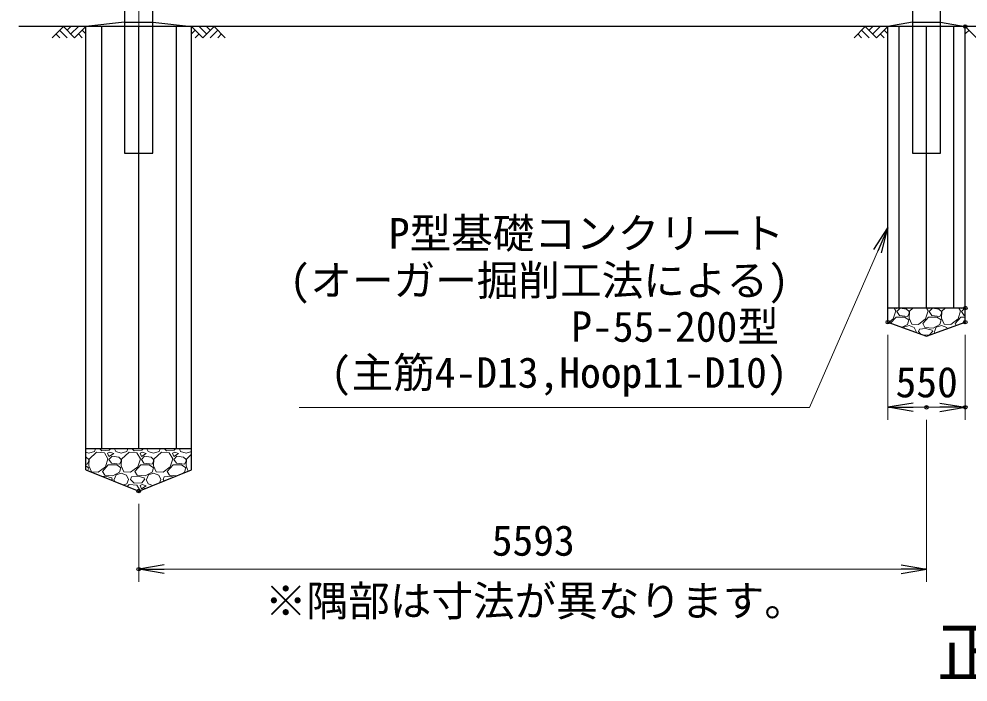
# Model space of a CAD drawing. Units: millimetres, scale not verified. Extents: x -18900 to 18900, y -13365 to 13365.
# Drawn here: x -14651 to -7913, y -7624 to -2914 of the extents above; entities that cross this region are included whole.
import ezdxf
from ezdxf.enums import TextEntityAlignment as Align

# ---------------------------------------------------------------- set-up
doc = ezdxf.new("R2010")
doc.units = ezdxf.units.MM
doc.header["$LTSCALE"] = 50
doc.header["$PDMODE"] = 32
doc.header["$PDSIZE"] = 25
doc.linetypes.add('USER1', pattern=[50.8, 31.75, -6.35, 6.35, -6.35])
for name, color, linetype, lineweight in [('0-0_D-TTL-TXT', 7, 'Continuous', 13), ('0-1_D-STR1', 1, 'Continuous', 25), ('0-2_D-BMK', 2, 'USER1', 13), ('0-4_D-STR-DIM', 7, 'Continuous', 13), ('0-7_D-STR-TXT', 7, 'Continuous', 13), ('0-8_D-DCR-HCH', 7, 'Continuous', 13), ('0-9_D-BGD', 7, 'Continuous', 25), ('0-A_D-STR4', 7, 'Continuous', 25)]:
    doc.layers.add(name, color=color, linetype=linetype, lineweight=lineweight)
doc.layers.add('0-5_0', color=7, linetype='Continuous')
doc.layers.add('0-6_Defpoints', color=8, linetype='Continuous')
doc.styles.add('ＭＳ ゴシック', font='')
doc.styles.get('ＭＳ ゴシック').set_extended_font_data('MS Gothic')

# ---------------------------------------------------------------- blocks, each defined once
blk = doc.blocks.new('_Open')
at = {"layer": '0-5_0'}
blk.add_line((-50, 8.33), (0, 0), dxfattribs=at)
blk.add_lwpolyline([(-50, -8.33), (0, 0), (-50, 0)], dxfattribs=at)

msp = doc.modelspace()

# ---------------------------------------------------------------- linework, layer by layer
at = {"layer": '0-1_D-STR1'}
for p, q in [((-13700.75, -3867.48), (-13700.75, 6388.77)), ((-8107.75, -3867.48), (-8107.75, -2754.67)), ((-8307.75, -2808.26), (-8307.75, -3867.48)), ((-13900.75, -3867.48), (-13700.75, -3867.48)), ((-8307.75, -3867.48), (-8107.75, -3867.48))]:
    msp.add_line(p, q, dxfattribs=at)
msp.add_lwpolyline([(-13700.75, 7132.52), (-13900.75, 7132.52), (-13900.75, -3867.48)], dxfattribs=at)
at = {"layer": '0-2_D-BMK'}
msp.add_line((-13800.75, -3918.48), (-13800.75, 7183.52), dxfattribs=at)
at = {"layer": '0-4_D-STR-DIM'}
for p, q in [((-8482.75, -5157.48), (-8482.75, -5762.35)), ((-7932.75, -5157.48), (-7932.75, -5762.35)), ((-8302.75, -5672.35), (-8112.75, -5672.35)), ((-8207.75, -5762.35), (-8207.75, -6912.35)), ((-13800.75, -6357.48), (-13800.75, -6912.35)), ((-8387.75, -6822.35), (-13620.75, -6822.35))]:
    msp.add_line(p, q, dxfattribs=at)
at = {"layer": '0-6_Defpoints'}
for p in [(-7932.75, -2967.48), (-7932.75, -4967.48), (-8482.75, -5067.48), (-7932.75, -5067.48), (-8207.75, -5672.35), (-7932.75, -5672.35), (-13800.75, -6267.48), (-13800.75, -6822.35)]:
    msp.add_point(p, dxfattribs=at)
at = {"layer": '0-7_D-STR-TXT'}
msp.add_lwpolyline([(-12662.32, -5673.19), (-9037.61, -5673.19), (-8483.55, -4399.86)], dxfattribs=at)
at = {"layer": '0-8_D-DCR-HCH'}
for p, q in [((-14335.38, -2967.48), (-14415.2, -3047.3)), ((-14388.6, -3020.69), (-14361.87, -3047.3)), ((-14361.99, -2994.08), (-14308.53, -3047.3)), ((-14335.38, -2967.48), (-14255.57, -3047.3)), ((-14308.78, -2994.08), (-14282.17, -2967.48)), ((-14282.17, -3020.69), (-14228.96, -2967.48)), ((-14255.57, -3047.3), (-14175.75, -2967.48)), ((-14228.96, -3020.69), (-14202.23, -3047.3)), ((-14202.35, -2994.08), (-14175.75, -3020.57)), ((-13345.93, -3047.3), (-13425.75, -2967.48)), ((-13399.14, -2994.08), (-13425.75, -3020.57)), ((-13372.54, -3020.69), (-13399.26, -3047.3)), ((-13319.32, -3020.69), (-13372.54, -2967.48)), ((-13266.11, -2967.48), (-13345.93, -3047.3)), ((-13292.58, -2994.22), (-13319.32, -2967.48)), ((-13239.51, -2994.08), (-13292.96, -3047.3)), ((-13266.11, -2967.48), (-13186.29, -3047.3)), ((-13212.9, -3020.69), (-13239.63, -3047.3)), ((-8642.38, -2967.48), (-8722.2, -3047.3)), ((-8695.6, -3020.69), (-8668.87, -3047.3)), ((-8668.99, -2994.08), (-8615.53, -3047.3)), ((-8642.38, -2967.48), (-8562.57, -3047.3)), ((-8615.78, -2994.08), (-8589.17, -2967.48)), ((-8589.17, -3020.69), (-8535.96, -2967.48)), ((-8562.57, -3047.3), (-8482.75, -2967.48)), ((-8535.96, -3020.69), (-8509.23, -3047.3)), ((-8509.35, -2994.08), (-8482.75, -3020.57)), ((-7852.93, -3047.3), (-7932.75, -2967.48)), ((-7906.14, -2994.08), (-7932.75, -3020.57)), ((-8425.93, -4987.8), (-8438.35, -4967.48)), ((-8420.72, -4967.48), (-8419.03, -4971.7)), ((-8419.03, -4971.7), (-8411.99, -4967.48)), ((-8396.03, -4969.4), (-8419.03, -4992.4)), ((-8350.03, -4976.3), (-8396.03, -4969.4)), ((-8331.63, -4992.4), (-8350.03, -4976.3)), ((-8304.55, -4967.48), (-8329.33, -4990.1)), ((-8195.93, -4987.8), (-8208.35, -4967.48)), ((-8190.72, -4967.48), (-8189.03, -4971.7)), ((-8189.03, -4971.7), (-8181.99, -4967.48)), ((-8166.03, -4969.4), (-8189.03, -4992.4)), ((-8120.03, -4976.3), (-8166.03, -4969.4)), ((-8101.63, -4992.4), (-8120.03, -4976.3)), ((-8074.55, -4967.48), (-8099.33, -4990.1)), ((-7965.93, -4987.8), (-7978.35, -4967.48)), ((-7960.72, -4967.48), (-7959.03, -4971.7)), ((-7959.03, -4971.7), (-7951.99, -4967.48)), ((-7936.03, -4969.4), (-7959.03, -4992.4)), ((-7932.75, -4969.89), (-7936.03, -4969.4)), ((-8476.14, -5069.88), (-8444.33, -5045.3)), ((-8462.6, -5074.8), (-8423.63, -5031.5)), ((-8444.33, -5045.3), (-8425.93, -4987.8)), ((-8423.63, -5031.5), (-8363.83, -5031.5)), ((-8419.03, -4992.4), (-8400.63, -5020)), ((-8400.63, -5020), (-8343.13, -5026.9)), ((-8363.83, -5031.5), (-8333.93, -5052.2)), ((-8343.13, -5026.9), (-8331.63, -5006.2)), ((-8333.93, -5052.2), (-8343.13, -5084.4)), ((-8329.33, -4990.1), (-8331.63, -5038.4)), ((-8331.63, -5006.2), (-8331.63, -4992.4)), ((-8331.63, -5038.4), (-8313.23, -5082.1)), ((-8264.93, -5084.4), (-8214.33, -5045.3)), ((-8235.03, -5077.5), (-8193.63, -5031.5)), ((-8214.33, -5045.3), (-8195.93, -4987.8)), ((-8193.63, -5031.5), (-8133.83, -5031.5)), ((-8189.03, -4992.4), (-8170.63, -5020)), ((-8170.63, -5020), (-8113.13, -5026.9)), ((-8133.83, -5031.5), (-8103.93, -5052.2)), ((-8113.13, -5026.9), (-8101.63, -5006.2)), ((-8103.93, -5052.2), (-8113.13, -5084.4)), ((-8099.33, -4990.1), (-8101.63, -5038.4)), ((-8101.63, -5006.2), (-8101.63, -4992.4)), ((-8101.63, -5038.4), (-8083.23, -5082.1)), ((-8034.93, -5084.4), (-7984.33, -5045.3)), ((-8005.03, -5077.5), (-7963.63, -5031.5)), ((-7984.33, -5045.3), (-7965.93, -4987.8)), ((-7963.63, -5031.5), (-7932.75, -5031.5)), ((-7959.03, -4992.4), (-7940.63, -5020)), ((-7940.63, -5020), (-7932.75, -5020.95)), ((-8343.13, -5084.4), (-8381.27, -5104.38)), ((-8370.74, -5108.21), (-8368.43, -5102.8)), ((-8368.43, -5102.8), (-8331.63, -5091.3)), ((-8331.63, -5091.3), (-8294.83, -5105.1)), ((-8313.23, -5082.1), (-8264.93, -5084.4)), ((-8294.83, -5105.1), (-8281.03, -5135)), ((-8264.93, -5135), (-8258.03, -5116.6)), ((-8214.33, -5112), (-8258.03, -5116.6)), ((-8218.93, -5105.1), (-8235.03, -5077.5)), ((-8161.43, -5109.7), (-8218.93, -5105.1)), ((-8168.33, -5123.5), (-8214.33, -5112)), ((-8113.13, -5084.4), (-8161.43, -5109.7)), ((-8152.23, -5135), (-8138.43, -5102.8)), ((-8138.43, -5102.8), (-8101.63, -5091.3)), ((-8101.63, -5091.3), (-8064.83, -5105.1)), ((-8083.23, -5082.1), (-8034.93, -5084.4)), ((-8064.83, -5105.1), (-8060.71, -5114.01)), ((-7997.2, -5090.92), (-8005.03, -5077.5)), ((-8282.87, -5140.16), (-8281.03, -5135)), ((-8248.86, -5152.53), (-8264.93, -5135)), ((-8186.73, -5158), (-8224.73, -5161.3)), ((-8166.03, -5135), (-8186.73, -5158)), ((-8166.03, -5135), (-8168.33, -5123.5)), ((-8154.53, -5135), (-8149.66, -5146.36)), ((-14175.75, -5992.49), (-14154.63, -5998.7)), ((-14154.63, -5998.7), (-14115.53, -5987.2)), ((-14099.43, -5991.8), (-14152.33, -6040.1)), ((-14115.53, -5987.2), (-14108.48, -5967.48)), ((-14044.23, -5996.4), (-14099.43, -5991.8)), ((-14005.13, -5991.8), (-14021.23, -5998.7)), ((-14000.26, -5967.48), (-14009.73, -5978)), ((-13977.53, -6001), (-14005.13, -5991.8)), ((-13972.18, -5967.48), (-13963.73, -5987.2)), ((-13963.73, -5987.2), (-13924.63, -5998.7)), ((-13924.63, -5998.7), (-13885.53, -5987.2)), ((-13869.43, -5991.8), (-13922.33, -6040.1)), ((-13885.53, -5987.2), (-13878.48, -5967.48)), ((-13814.23, -5996.4), (-13869.43, -5991.8)), ((-13832.63, -5982.6), (-13846.49, -5967.48)), ((-13779.73, -5978), (-13832.63, -5982.6)), ((-13775.13, -5991.8), (-13791.23, -5998.7)), ((-13770.26, -5967.48), (-13779.73, -5978)), ((-13747.53, -6001), (-13775.13, -5991.8)), ((-13742.18, -5967.48), (-13733.73, -5987.2)), ((-13733.73, -5987.2), (-13694.63, -5998.7)), ((-13694.63, -5998.7), (-13655.53, -5987.2)), ((-13639.43, -5991.8), (-13692.33, -6040.1)), ((-13655.53, -5987.2), (-13648.48, -5967.48)), ((-13584.23, -5996.4), (-13639.43, -5991.8)), ((-13602.63, -5982.6), (-13616.49, -5967.48)), ((-13549.73, -5978), (-13602.63, -5982.6)), ((-13545.13, -5991.8), (-13561.23, -5998.7)), ((-13540.26, -5967.48), (-13549.73, -5978)), ((-13517.53, -6001), (-13545.13, -5991.8)), ((-13512.18, -5967.48), (-13503.73, -5987.2)), ((-13503.73, -5987.2), (-13464.63, -5998.7)), ((-13464.63, -5998.7), (-13425.75, -5987.27)), ((-14173.03, -6026.3), (-14175.75, -6025.89)), ((-14154.63, -6042.4), (-14173.03, -6026.3)), ((-14166.13, -6076.9), (-14154.63, -6056.2)), ((-14152.33, -6040.1), (-14154.63, -6088.4)), ((-14154.63, -6056.2), (-14154.63, -6042.4)), ((-14018.93, -6037.8), (-14044.23, -5996.4)), ((-14037.33, -6095.3), (-14018.93, -6037.8)), ((-14021.23, -5998.7), (-14012.03, -6021.7)), ((-14012.03, -6021.7), (-13977.53, -6001)), ((-13989.03, -6019.4), (-14012.03, -6042.4)), ((-14012.03, -6042.4), (-13993.63, -6070)), ((-13943.03, -6026.3), (-13989.03, -6019.4)), ((-13924.63, -6042.4), (-13943.03, -6026.3)), ((-13936.13, -6076.9), (-13924.63, -6056.2)), ((-13922.33, -6040.1), (-13924.63, -6088.4)), ((-13924.63, -6056.2), (-13924.63, -6042.4)), ((-13788.93, -6037.8), (-13814.23, -5996.4)), ((-13807.33, -6095.3), (-13788.93, -6037.8)), ((-13791.23, -5998.7), (-13782.03, -6021.7)), ((-13782.03, -6021.7), (-13747.53, -6001)), ((-13759.03, -6019.4), (-13782.03, -6042.4)), ((-13782.03, -6042.4), (-13763.63, -6070)), ((-13713.03, -6026.3), (-13759.03, -6019.4)), ((-13694.63, -6042.4), (-13713.03, -6026.3)), ((-13706.13, -6076.9), (-13694.63, -6056.2)), ((-13692.33, -6040.1), (-13694.63, -6088.4)), ((-13694.63, -6056.2), (-13694.63, -6042.4)), ((-13558.93, -6037.8), (-13584.23, -5996.4)), ((-13577.33, -6095.3), (-13558.93, -6037.8)), ((-13561.23, -5998.7), (-13552.03, -6021.7)), ((-13552.03, -6021.7), (-13517.53, -6001)), ((-13529.03, -6019.4), (-13552.03, -6042.4)), ((-13552.03, -6042.4), (-13533.63, -6070)), ((-13483.03, -6026.3), (-13529.03, -6019.4)), ((-13464.63, -6042.4), (-13483.03, -6026.3)), ((-13476.13, -6076.9), (-13464.63, -6056.2)), ((-13462.33, -6040.1), (-13464.63, -6088.4)), ((-13464.63, -6056.2), (-13464.63, -6042.4)), ((-13425.75, -6006.7), (-13462.33, -6040.1)), ((-14175.75, -6075.75), (-14166.13, -6076.9)), ((-14175.75, -6089.17), (-14156.93, -6102.2)), ((-14156.93, -6102.2), (-14162.78, -6122.67)), ((-14154.63, -6088.4), (-14136.23, -6132.1)), ((-14058.03, -6127.5), (-14016.63, -6081.5)), ((-14041.93, -6155.1), (-14058.03, -6127.5)), ((-14016.63, -6081.5), (-13956.83, -6081.5)), ((-13993.63, -6070), (-13936.13, -6076.9)), ((-13956.83, -6081.5), (-13926.93, -6102.2)), ((-13926.93, -6102.2), (-13936.13, -6134.4)), ((-13924.63, -6088.4), (-13906.23, -6132.1)), ((-13857.93, -6134.4), (-13807.33, -6095.3)), ((-13828.03, -6127.5), (-13786.63, -6081.5)), ((-13811.93, -6155.1), (-13828.03, -6127.5)), ((-13786.63, -6081.5), (-13726.83, -6081.5)), ((-13763.63, -6070), (-13706.13, -6076.9)), ((-13726.83, -6081.5), (-13696.93, -6102.2)), ((-13696.93, -6102.2), (-13706.13, -6134.4)), ((-13694.63, -6088.4), (-13676.23, -6132.1)), ((-13627.93, -6134.4), (-13577.33, -6095.3)), ((-13598.03, -6127.5), (-13556.63, -6081.5)), ((-13581.93, -6155.1), (-13598.03, -6127.5)), ((-13533.63, -6070), (-13476.13, -6076.9)), ((-13466.93, -6102.2), (-13476.13, -6134.4)), ((-13464.63, -6088.4), (-13448.55, -6126.6)), ((-14037.33, -6162), (-14058.79, -6164.26)), ((-13984.43, -6159.7), (-14041.93, -6155.1)), ((-13991.33, -6173.5), (-14037.33, -6162)), ((-13989.03, -6185), (-13993.77, -6190.27)), ((-13989.03, -6185), (-13991.33, -6173.5)), ((-13936.13, -6134.4), (-13984.43, -6159.7)), ((-13977.53, -6185), (-13971.44, -6199.2)), ((-13975.23, -6185), (-13961.43, -6152.8)), ((-13961.43, -6152.8), (-13924.63, -6141.3)), ((-13924.63, -6141.3), (-13887.83, -6155.1)), ((-13906.23, -6132.1), (-13857.93, -6134.4)), ((-13887.83, -6155.1), (-13874.03, -6185)), ((-13885.53, -6217.2), (-13874.03, -6185)), ((-13857.93, -6185), (-13851.03, -6166.6)), ((-13832.63, -6212.6), (-13857.93, -6185)), ((-13807.33, -6162), (-13851.03, -6166.6)), ((-13754.43, -6159.7), (-13811.93, -6155.1)), ((-13761.33, -6173.5), (-13807.33, -6162)), ((-13759.03, -6185), (-13779.73, -6208)), ((-13759.03, -6185), (-13761.33, -6173.5)), ((-13706.13, -6134.4), (-13754.43, -6159.7)), ((-13747.53, -6185), (-13733.73, -6217.2)), ((-13745.23, -6185), (-13731.43, -6152.8)), ((-13731.43, -6152.8), (-13694.63, -6141.3)), ((-13694.63, -6141.3), (-13657.83, -6155.1)), ((-13676.23, -6132.1), (-13627.93, -6134.4)), ((-13657.83, -6155.1), (-13644.03, -6185)), ((-13652.27, -6208.09), (-13644.03, -6185)), ((-13627.93, -6185), (-13621.03, -6166.6)), ((-13618.97, -6194.77), (-13627.93, -6185)), ((-13577.33, -6162), (-13621.03, -6166.6)), ((-13530.16, -6159.24), (-13581.93, -6155.1)), ((-13552.54, -6168.2), (-13577.33, -6162)), ((-13476.13, -6134.4), (-13502.21, -6148.06)), ((-13909.11, -6224.14), (-13885.53, -6217.2)), ((-13869.43, -6221.8), (-13883.29, -6234.46)), ((-13814.23, -6226.4), (-13869.43, -6221.8)), ((-13779.73, -6208), (-13832.63, -6212.6)), ((-13791.41, -6263.74), (-13814.23, -6226.4)), ((-13775.13, -6221.8), (-13791.23, -6228.7)), ((-13791.23, -6228.7), (-13782.03, -6251.7)), ((-13782.03, -6251.7), (-13747.53, -6231)), ((-13747.53, -6231), (-13775.13, -6221.8)), ((-13759.03, -6249.4), (-13761.34, -6251.72)), ((-13756.5, -6249.78), (-13759.03, -6249.4)), ((-13733.73, -6217.2), (-13699.92, -6227.14))]:
    msp.add_line(p, q, dxfattribs=at)
for points in [[(-14009.73, -5978), (-14062.63, -5982.6), (-14076.49, -5967.48)], [(-14136.23, -6132.1), (-14087.93, -6134.4), (-14037.33, -6095.3)], [(-13556.63, -6081.5), (-13496.83, -6081.5), (-13466.93, -6102.2)]]:
    msp.add_lwpolyline(points, dxfattribs=at)
at = {"layer": '0-9_D-BGD'}
for p, q in [((-13900.75, -2937.48), (-13700.75, -2937.48)), ((-8307.75, -2937.48), (-8107.75, -2937.48)), ((-1000.75, -2967.48), (-14650.75, -2967.48)), ((-14175.75, -6117.48), (-14175.75, -2967.48)), ((-13425.75, -6117.48), (-13425.75, -2967.48)), ((-8482.75, -5067.48), (-8482.75, -2967.48)), ((-7932.75, -5067.48), (-7932.75, -2967.48)), ((-7932.75, -4967.48), (-8482.75, -4967.48)), ((-13425.75, -5967.48), (-14175.75, -5967.48))]:
    msp.add_line(p, q, dxfattribs=at)
at = {"layer": '0-A_D-STR4'}
for p, q in [((-13900.75, -2937.48), (-14175.75, -2967.48)), ((-13700.75, -2937.48), (-13425.75, -2967.48)), ((-8307.75, -2937.48), (-8482.75, -2967.48)), ((-8107.75, -2937.48), (-7932.75, -2967.48)), ((-14065.91, -2967.48), (-14065.91, -5967.48)), ((-13800.75, -5967.48), (-13800.75, -2967.48)), ((-13535.58, -2967.48), (-13535.58, -5967.48)), ((-8402.2, -4967.48), (-8402.2, -2967.48)), ((-8207.75, -4967.48), (-8207.75, -2967.48)), ((-8013.29, -4967.48), (-8013.29, -2967.48))]:
    msp.add_line(p, q, dxfattribs=at)
for points in [[(-8482.75, -5067.48), (-8207.75, -5167.48), (-7932.75, -5067.48)], [(-14175.75, -6117.48), (-13800.75, -6267.48), (-13425.75, -6117.48)]]:
    msp.add_lwpolyline(points, dxfattribs=at)

# ---------------------------------------------------------------- block references
at = {"layer": '0-4_D-STR-DIM', "xscale": 3.6, "yscale": 3.6, "rotation": 180}
for p in [(-8482.75, -5672.35), (-13800.75, -6822.35)]:
    msp.add_blockref('_Open', p, dxfattribs=at)
at = {"layer": '0-4_D-STR-DIM', "xscale": 3.6, "yscale": 3.6}
for p in [(-7932.75, -5672.35), (-8207.75, -6822.35)]:
    msp.add_blockref('_Open', p, dxfattribs=at)
at = {"layer": '0-7_D-STR-TXT', "xscale": 3.6, "yscale": 3.6, "rotation": 66.48485}
msp.add_blockref('_Open', (-8482.75, -4398.02), dxfattribs=at)

# ---------------------------------------------------------------- texts
at = {"layer": '0-0_D-TTL-TXT', "style": 'ＭＳ ゴシック'}
msp.add_text('正\u3000面\u3000図', height=346.4, dxfattribs=at).set_placement((-8134.28, -7690.36), align=Align.BOTTOM_LEFT)
at = {"layer": '0-4_D-STR-DIM', "style": 'ＭＳ ゴシック'}
for s, p in [('550', (-8427.69, -5666.83)), ('5593', (-11294.39, -6791.98))]:
    msp.add_text(s, height=216.6, dxfattribs=at).set_placement(p, align=Align.BOTTOM_LEFT)
at = {"layer": '0-7_D-STR-TXT', "style": 'ＭＳ ゴシック'}
for s, p in [('P型基礎コンクリート', (-12025.01, -4609.59)), ('(オーガー掘削工法による)', (-12729.71, -4943.59)), ('P-55-200型', (-10729.84, -5272.22)), ('(主筋4-D13,Hoop11-D10)', (-12437.32, -5598.85)), ('※隅部は寸法が異なります。', (-12904.76, -7220.87))]:
    msp.add_text(s, height=216.6, dxfattribs=at).set_placement(p, align=Align.BOTTOM_LEFT)

doc.saveas('drawing.dxf')
